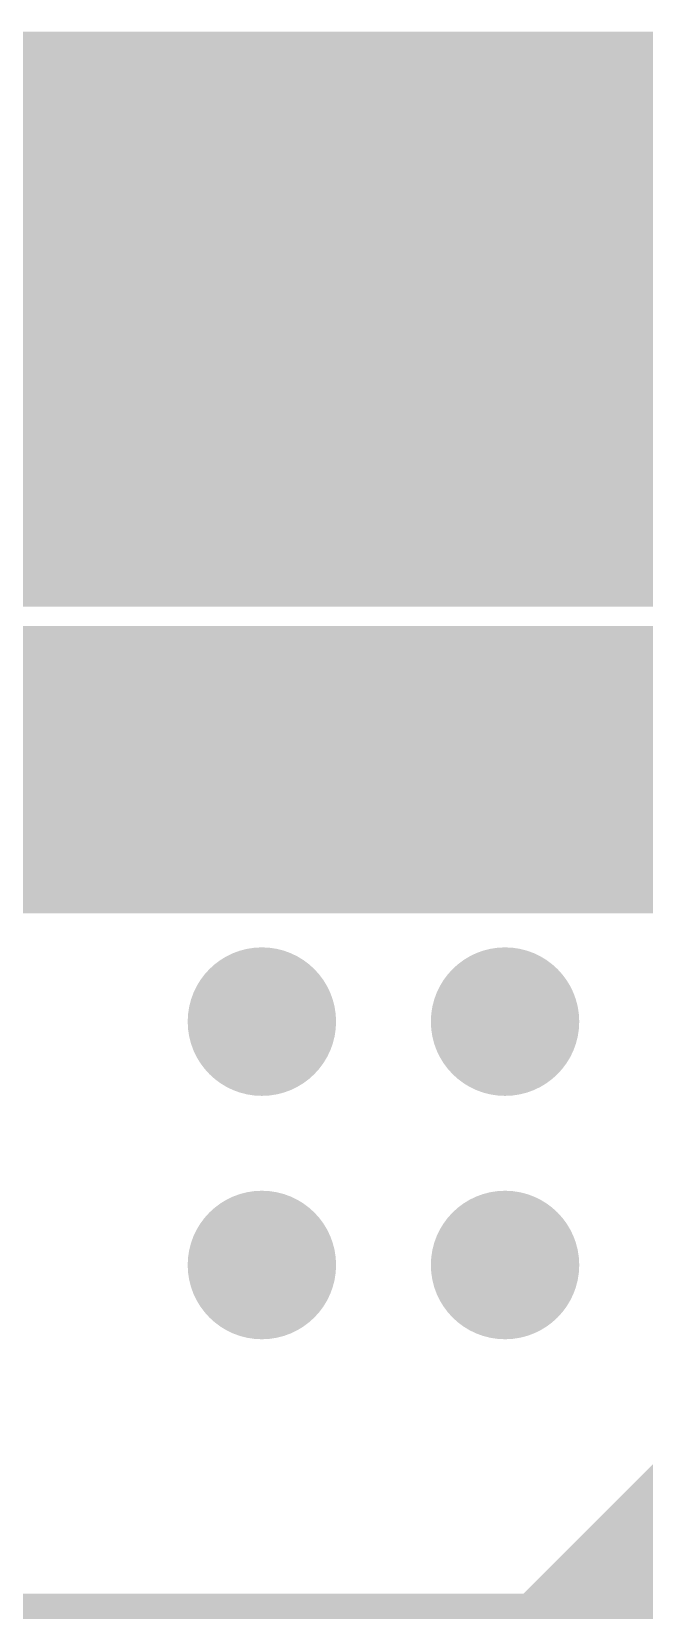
# Model space of a CAD drawing. Header units: inches. Extents: x -3 to 191, y -18 to 93.
# Drawn here: x 22.75 to 29.16, y 76.52 to 93 of the extents above; entities that cross this region are included whole.
import ezdxf

# ---------------------------------------------------------------- set-up
doc = ezdxf.new("R2010")
doc.units = ezdxf.units.IN
for name, color, linetype in [('Bottom Layer', 5, 'Continuous'), ('Bottom Solder', 6, 'Continuous'), ('GND 1', 90, 'Continuous'), ('GND 2', 156, 'Continuous'), ('Mechanical 1', 6, 'Continuous'), ('Multi-Layer', 9, 'Continuous'), ('Pad Holes', 156, 'Continuous'), ('PWR', 16, 'Continuous'), ('Signal L4', 76, 'Continuous'), ('Top 3D Body', 56, 'Continuous'), ('Top Assembly', 216, 'Continuous'), ('Top Courtyard', 56, 'Continuous'), ('Top Layer', 1, 'Continuous'), ('Top Overlay', 2, 'Continuous'), ('Top Solder', 216, 'Continuous'), ('Via Holes', 16, 'Continuous')]:
    doc.layers.add(name, color=color, linetype=linetype)

# ---------------------------------------------------------------- blocks, each defined once
blk = doc.blocks.new('FP_SBH11_PBPC_D08_ST_BK_MFG_324')
at = {"layer": 'Bottom Layer'}
h = blk.add_hatch(color=5, dxfattribs=at)
edge = h.paths.add_edge_path()
edge.add_arc((6.35, 1.12), 0.775, 0, 360)
h = blk.add_hatch(color=5, dxfattribs=at)
edge = h.paths.add_edge_path()
edge.add_arc((8.89, 1.12), 0.775, 0, 360)
h = blk.add_hatch(color=5, dxfattribs=at)
edge = h.paths.add_edge_path()
edge.add_arc((6.35, -1.42), 0.775, 0, 360)
h = blk.add_hatch(color=5, dxfattribs=at)
edge = h.paths.add_edge_path()
edge.add_arc((8.89, -1.42), 0.775, 0, 360)
at = {"layer": 'Bottom Solder'}
h = blk.add_hatch(color=6, dxfattribs=at)
edge = h.paths.add_edge_path()
edge.add_arc((6.35, 1.12), 0.775, 0, 360)
h = blk.add_hatch(color=6, dxfattribs=at)
edge = h.paths.add_edge_path()
edge.add_arc((8.89, 1.12), 0.775, 0, 360)
h = blk.add_hatch(color=6, dxfattribs=at)
edge = h.paths.add_edge_path()
edge.add_arc((6.35, -1.42), 0.775, 0, 360)
h = blk.add_hatch(color=6, dxfattribs=at)
edge = h.paths.add_edge_path()
edge.add_arc((8.89, -1.42), 0.775, 0, 360)
at = {"layer": 'GND 1'}
h = blk.add_hatch(color=90, dxfattribs=at)
edge = h.paths.add_edge_path()
edge.add_arc((6.35, 1.12), 0.775, 0, 360)
h = blk.add_hatch(color=90, dxfattribs=at)
edge = h.paths.add_edge_path()
edge.add_arc((8.89, 1.12), 0.775, 0, 360)
h = blk.add_hatch(color=90, dxfattribs=at)
edge = h.paths.add_edge_path()
edge.add_arc((6.35, -1.42), 0.775, 0, 360)
h = blk.add_hatch(color=90, dxfattribs=at)
edge = h.paths.add_edge_path()
edge.add_arc((8.89, -1.42), 0.775, 0, 360)
at = {"layer": 'GND 2'}
h = blk.add_hatch(color=156, dxfattribs=at)
edge = h.paths.add_edge_path()
edge.add_arc((6.35, 1.12), 0.775, 0, 360)
h = blk.add_hatch(color=156, dxfattribs=at)
edge = h.paths.add_edge_path()
edge.add_arc((8.89, 1.12), 0.775, 0, 360)
h = blk.add_hatch(color=156, dxfattribs=at)
edge = h.paths.add_edge_path()
edge.add_arc((6.35, -1.42), 0.775, 0, 360)
h = blk.add_hatch(color=156, dxfattribs=at)
edge = h.paths.add_edge_path()
edge.add_arc((8.89, -1.42), 0.775, 0, 360)
at = {"layer": 'Multi-Layer'}
h = blk.add_hatch(color=9, dxfattribs=at)
edge = h.paths.add_edge_path()
edge.add_arc((6.35, 1.12), 0.775, 0, 360)
h = blk.add_hatch(color=9, dxfattribs=at)
edge = h.paths.add_edge_path()
edge.add_arc((8.89, 1.12), 0.775, 0, 360)
h = blk.add_hatch(color=9, dxfattribs=at)
edge = h.paths.add_edge_path()
edge.add_arc((6.35, -1.42), 0.775, 0, 360)
h = blk.add_hatch(color=9, dxfattribs=at)
edge = h.paths.add_edge_path()
edge.add_arc((8.89, -1.42), 0.775, 0, 360)
at = {"layer": 'Pad Holes'}
h = blk.add_hatch(color=7, dxfattribs=at)
edge = h.paths.add_edge_path()
edge.add_arc((6.35, 1.12), 0.5, 0, 360)
h = blk.add_hatch(color=7, dxfattribs=at)
edge = h.paths.add_edge_path()
edge.add_arc((8.89, 1.12), 0.5, 0, 360)
h = blk.add_hatch(color=7, dxfattribs=at)
edge = h.paths.add_edge_path()
edge.add_arc((6.35, -1.42), 0.5, 0, 360)
h = blk.add_hatch(color=7, dxfattribs=at)
edge = h.paths.add_edge_path()
edge.add_arc((8.89, -1.42), 0.5, 0, 360)
at = {"layer": 'PWR'}
h = blk.add_hatch(color=16, dxfattribs=at)
edge = h.paths.add_edge_path()
edge.add_arc((6.35, 1.12), 0.775, 0, 360)
h = blk.add_hatch(color=16, dxfattribs=at)
edge = h.paths.add_edge_path()
edge.add_arc((8.89, 1.12), 0.775, 0, 360)
h = blk.add_hatch(color=16, dxfattribs=at)
edge = h.paths.add_edge_path()
edge.add_arc((6.35, -1.42), 0.775, 0, 360)
h = blk.add_hatch(color=16, dxfattribs=at)
edge = h.paths.add_edge_path()
edge.add_arc((8.89, -1.42), 0.775, 0, 360)
at = {"layer": 'Signal L4'}
h = blk.add_hatch(color=76, dxfattribs=at)
edge = h.paths.add_edge_path()
edge.add_arc((6.35, 1.12), 0.775, 0, 360)
h = blk.add_hatch(color=76, dxfattribs=at)
edge = h.paths.add_edge_path()
edge.add_arc((8.89, 1.12), 0.775, 0, 360)
h = blk.add_hatch(color=76, dxfattribs=at)
edge = h.paths.add_edge_path()
edge.add_arc((6.35, -1.42), 0.775, 0, 360)
h = blk.add_hatch(color=76, dxfattribs=at)
edge = h.paths.add_edge_path()
edge.add_arc((8.89, -1.42), 0.775, 0, 360)
at = {"layer": 'Top Layer'}
h = blk.add_hatch(color=1, dxfattribs=at)
edge = h.paths.add_edge_path()
edge.add_arc((6.35, 1.12), 0.775, 0, 360)
h = blk.add_hatch(color=1, dxfattribs=at)
edge = h.paths.add_edge_path()
edge.add_arc((8.89, 1.12), 0.775, 0, 360)
h = blk.add_hatch(color=1, dxfattribs=at)
edge = h.paths.add_edge_path()
edge.add_arc((6.35, -1.42), 0.775, 0, 360)
h = blk.add_hatch(color=1, dxfattribs=at)
edge = h.paths.add_edge_path()
edge.add_arc((8.89, -1.42), 0.775, 0, 360)
at = {"layer": 'Top Solder'}
h = blk.add_hatch(color=216, dxfattribs=at)
edge = h.paths.add_edge_path()
edge.add_arc((6.35, 1.12), 0.775, 0, 360)
h = blk.add_hatch(color=216, dxfattribs=at)
edge = h.paths.add_edge_path()
edge.add_arc((8.89, 1.12), 0.775, 0, 360)
h = blk.add_hatch(color=216, dxfattribs=at)
edge = h.paths.add_edge_path()
edge.add_arc((6.35, -1.42), 0.775, 0, 360)
h = blk.add_hatch(color=216, dxfattribs=at)
edge = h.paths.add_edge_path()
edge.add_arc((8.89, -1.42), 0.775, 0, 360)
at = {"layer": 'Top 3D Body'}
for points in [[(14.01, 4.65, 0.2, 0.2, 0), (-14.01, 4.65, 0.2, 0.2, 0)], [(14.01, -4.65, 0.2, 0.2, 0), (-14.01, -4.65, 0.2, 0.2, 0)]]:
    blk.add_lwpolyline(points, format="xyseb", dxfattribs=at)
at = {"layer": 'Top Assembly'}
for points in [[(14.11, 4.75, 0.2, 0.2, 0), (-14.11, 4.75, 0.2, 0.2, 0)], [(14.11, -4.75, 0.2, 0.2, 0), (-14.11, -4.75, 0.2, 0.2, 0)]]:
    blk.add_lwpolyline(points, format="xyseb", dxfattribs=at)
at = {"layer": 'Top Courtyard'}
for points in [[(14.11, 4.75, 0.2, 0.2, 0), (-14.11, 4.75, 0.2, 0.2, 0)], [(14.11, -4.75, 0.2, 0.2, 0), (-14.11, -4.75, 0.2, 0.2, 0)]]:
    blk.add_lwpolyline(points, format="xyseb", dxfattribs=at)
at = {"layer": 'Top Overlay'}
for points in [[(14.01, 4.65, 0.2, 0.2, 0), (-14.01, 4.65, 0.2, 0.2, 0)], [(14.01, -4.65, 0.2, 0.2, 0), (-14.01, -4.65, 0.2, 0.2, 0)]]:
    blk.add_lwpolyline(points, format="xyseb", dxfattribs=at)

msp = doc.modelspace()

# ---------------------------------------------------------------- hatches: boundary and pattern name
at = {"layer": 'Bottom Layer'}
msp.add_hatch(color=5, dxfattribs=at).paths.add_polyline_path([(186.154, 89.655), (186.562, 89.486), (186.929, 89.241), (187.241, 88.929), (187.486, 88.562), (187.655, 88.154), (187.741, 87.721), (187.741, 87.5), (187.741, 87), (106.73, 87), (106.7, 87.006), (106.7, 87.006), (8.2, 87.006), (8.2, 87.006), (8.17, 87), (0.259, 87), (0.259, 87.5), (0.259, 87.721), (0.345, 88.154), (0.514, 88.562), (0.759, 88.929), (1.071, 89.241), (1.438, 89.486), (1.846, 89.655), (2.279, 89.741), (185.721, 89.741)])
h = msp.add_hatch(color=5, dxfattribs=at)
edge = h.paths.add_edge_path()
edge.add_arc((24.6, 89.1), 0.3, 0, 360)
h = msp.add_hatch(color=5, dxfattribs=at)
edge = h.paths.add_edge_path()
edge.add_arc((27.6, 89.1), 0.3, 0, 360)
h = msp.add_hatch(color=5, dxfattribs=at)
edge = h.paths.add_edge_path()
edge.add_arc((24.6, 87.9), 0.3, 0, 360)
h = msp.add_hatch(color=5, dxfattribs=at)
edge = h.paths.add_edge_path()
edge.add_arc((27.6, 87.9), 0.3, 0, 360)
at = {"layer": 'GND 1'}
h = msp.add_hatch(color=90, dxfattribs=at)
edge = h.paths.add_edge_path()
edge.add_arc((24.6, 89.1), 0.3, 0, 360)
h = msp.add_hatch(color=90, dxfattribs=at)
edge = h.paths.add_edge_path()
edge.add_arc((27.6, 89.1), 0.3, 0, 360)
h = msp.add_hatch(color=90, dxfattribs=at)
edge = h.paths.add_edge_path()
edge.add_arc((24.6, 87.9), 0.3, 0, 360)
h = msp.add_hatch(color=90, dxfattribs=at)
edge = h.paths.add_edge_path()
edge.add_arc((27.6, 87.9), 0.3, 0, 360)
at = {"layer": 'GND 2'}
h = msp.add_hatch(color=156, dxfattribs=at)
edge = h.paths.add_edge_path()
edge.add_arc((24.6, 89.1), 0.3, 0, 360)
h = msp.add_hatch(color=156, dxfattribs=at)
edge = h.paths.add_edge_path()
edge.add_arc((27.6, 89.1), 0.3, 0, 360)
h = msp.add_hatch(color=156, dxfattribs=at)
edge = h.paths.add_edge_path()
edge.add_arc((24.6, 87.9), 0.3, 0, 360)
h = msp.add_hatch(color=156, dxfattribs=at)
edge = h.paths.add_edge_path()
edge.add_arc((27.6, 87.9), 0.3, 0, 360)
at = {"layer": 'PWR'}
h = msp.add_hatch(color=16, dxfattribs=at)
edge = h.paths.add_edge_path()
edge.add_arc((24.6, 89.1), 0.3, 0, 360)
h = msp.add_hatch(color=16, dxfattribs=at)
edge = h.paths.add_edge_path()
edge.add_arc((27.6, 89.1), 0.3, 0, 360)
h = msp.add_hatch(color=16, dxfattribs=at)
edge = h.paths.add_edge_path()
edge.add_arc((24.6, 87.9), 0.3, 0, 360)
h = msp.add_hatch(color=16, dxfattribs=at)
edge = h.paths.add_edge_path()
edge.add_arc((27.6, 87.9), 0.3, 0, 360)
at = {"layer": 'Signal L4'}
h = msp.add_hatch(color=76, dxfattribs=at)
edge = h.paths.add_edge_path()
edge.add_arc((24.6, 89.1), 0.3, 0, 360)
h = msp.add_hatch(color=76, dxfattribs=at)
edge = h.paths.add_edge_path()
edge.add_arc((27.6, 89.1), 0.3, 0, 360)
h = msp.add_hatch(color=76, dxfattribs=at)
edge = h.paths.add_edge_path()
edge.add_arc((24.6, 87.9), 0.3, 0, 360)
h = msp.add_hatch(color=76, dxfattribs=at)
edge = h.paths.add_edge_path()
edge.add_arc((27.6, 87.9), 0.3, 0, 360)
at = {"layer": 'Top Layer'}
msp.add_hatch(color=1, dxfattribs=at).paths.add_polyline_path([(186.154, 89.655), (186.562, 89.486), (186.929, 89.241), (187.241, 88.929), (187.486, 88.562), (187.655, 88.154), (187.741, 87.721), (187.741, 87.5), (187.741, 87), (0.259, 87), (0.259, 87.5), (0.259, 87.721), (0.345, 88.154), (0.514, 88.562), (0.759, 88.929), (1.071, 89.241), (1.438, 89.486), (1.846, 89.655), (2.279, 89.741), (185.721, 89.741)])
h = msp.add_hatch(color=1, dxfattribs=at)
edge = h.paths.add_edge_path()
edge.add_arc((24.6, 89.1), 0.3, 0, 360)
h = msp.add_hatch(color=1, dxfattribs=at)
edge = h.paths.add_edge_path()
edge.add_arc((27.6, 89.1), 0.3, 0, 360)
h = msp.add_hatch(color=1, dxfattribs=at)
edge = h.paths.add_edge_path()
edge.add_arc((24.6, 87.9), 0.3, 0, 360)
h = msp.add_hatch(color=1, dxfattribs=at)
edge = h.paths.add_edge_path()
edge.add_arc((27.6, 87.9), 0.3, 0, 360)
h = msp.add_hatch(color=1, dxfattribs=at)
h.paths.add_polyline_path([(73.2, 84.949), (73.01, 84.759), (72.599, 84.759), (72.499, 84.8), (72.301, 84.8), (72.117, 84.724), (71.976, 84.583), (71.9, 84.399), (71.9, 84.201), (71.976, 84.017), (72.117, 83.876), (72.301, 83.8), (72.499, 83.8), (72.599, 83.841), (73.2, 83.841), (73.376, 83.876), (73.524, 83.976), (73.749, 84.2), (74.7, 84.2), (74.7, 81.4), (71.9, 81.4), (71.3, 80.8), (71.3, 76.55), (70.976, 76.226), (70.826, 76.25), (70.8, 76.301), (70.8, 76.499), (70.724, 76.683), (70.583, 76.824), (70.399, 76.9), (70.201, 76.9), (70.017, 76.824), (69.876, 76.683), (69.8, 76.499), (69.8, 76.301), (69.723, 76.166), (69.714, 76.157), (69.572, 76.128), (69.448, 76.045), (69.365, 75.921), (69.336, 75.775), (69.336, 74.586), (68.25, 73.5), (61.104, 73.5), (61.104, 78.896), (63.8, 78.896), (63.878, 78.912), (63.944, 78.956), (63.988, 79.022), (64.004, 79.1), (64.004, 84.801), (63.988, 84.879), (63.944, 84.945), (63.545, 85.344), (63.479, 85.388), (63.401, 85.404), (55.8, 85.404), (55.722, 85.388), (55.656, 85.344), (55.612, 85.278), (55.596, 85.2), (55.596, 82), (46.5, 82), (44.5, 84), (22.75, 84), (19.65, 80.9), (17.046, 80.9), (17, 80.906), (16.954, 80.9), (16.65, 80.9), (15.25, 79.5), (15.25, 77.3), (12.8, 77.3), (12.8, 80.5), (13.8, 81.5), (17.5, 81.5), (20.375, 84.375), (20.375, 86.375), (20.75, 86.75), (50.25, 86.75), (50.25, 83.25), (54.25, 83.25), (54.25, 86.796), (65.5, 86.796), (65.5, 83.3), (68.5, 83.3), (68.5, 86.796), (73.2, 86.796)])
h.paths.add_polyline_path([(68.999, 79.6), (68.801, 79.6), (68.617, 79.524), (68.476, 79.383), (68.4, 79.199), (68.4, 79.001), (68.476, 78.817), (68.617, 78.676), (68.801, 78.6), (68.999, 78.6), (69.183, 78.676), (69.324, 78.817), (69.4, 79.001), (69.4, 79.199), (69.324, 79.383), (69.183, 79.524)], flags=0)
at = {"layer": 'Via Holes'}
h = msp.add_hatch(color=7, dxfattribs=at)
edge = h.paths.add_edge_path()
edge.add_arc((24.6, 89.1), 0.15, 0, 360)
h = msp.add_hatch(color=7, dxfattribs=at)
edge = h.paths.add_edge_path()
edge.add_arc((27.6, 89.1), 0.15, 0, 360)
h = msp.add_hatch(color=7, dxfattribs=at)
edge = h.paths.add_edge_path()
edge.add_arc((24.6, 87.9), 0.15, 0, 360)
h = msp.add_hatch(color=7, dxfattribs=at)
edge = h.paths.add_edge_path()
edge.add_arc((27.6, 87.9), 0.15, 0, 360)

# ---------------------------------------------------------------- linework, layer by layer
at = {"layer": 'Bottom Layer'}
for points in [[(8.2, 86.7, 0.2, 0.2, 0), (106.7, 86.7, 0.2, 0.2, 0)], [(8.8, 86.1, 0.2, 0.2, 0), (106.3, 86.1, 0.2, 0.2, 0)], [(20.6, 85.5, 0.2, 0.2, 0), (105.9, 85.5, 0.2, 0.2, 0)], [(21.3, 85, 0.2, 0.2, 0), (105.4, 85, 0.2, 0.2, 0)]]:
    msp.add_lwpolyline(points, format="xyseb", dxfattribs=at)
at = {"layer": 'Bottom Solder'}
msp.add_lwpolyline([(4.75, 90.002, 6, 6, 0), (183.003, 90.002, 6, 6, 0)], format="xyseb", dxfattribs=at)
at = {"layer": 'Mechanical 1'}
msp.add_lwpolyline([(2.5, 90, 0.254, 0.254, 0), (185.5, 90, 0.254, 0.254, 0)], format="xyseb", dxfattribs=at)
at = {"layer": 'PWR'}
for points in [[(18.9, 85.5, 1, 1, 0), (40.4, 85.5, 1, 1, 0)], [(8.907, 84.3, 1, 1, 0), (33.69, 84.3, 1, 1, 0)]]:
    msp.add_lwpolyline(points, format="xyseb", dxfattribs=at)
at = {"layer": 'Top Layer'}
for points in [[(21.35, 84.75, 0.5, 0.5, 0), (45, 84.75, 0.5, 0.5, 0)], [(26.5, 74.6, 1, 1, 0), (30.24, 78.34, 1, 1, 0)]]:
    msp.add_lwpolyline(points, format="xyseb", dxfattribs=at)
at = {"layer": 'Top Solder'}
msp.add_lwpolyline([(5, 90.003, 6, 6, 0), (183.003, 90.003, 6, 6, 0)], format="xyseb", dxfattribs=at)

# ---------------------------------------------------------------- block references
at = {"rotation": 180}
msp.add_blockref('FP_SBH11_PBPC_D08_ST_BK_MFG_324', (34.05, 81.25), dxfattribs=at)

doc.saveas('drawing.dxf')
